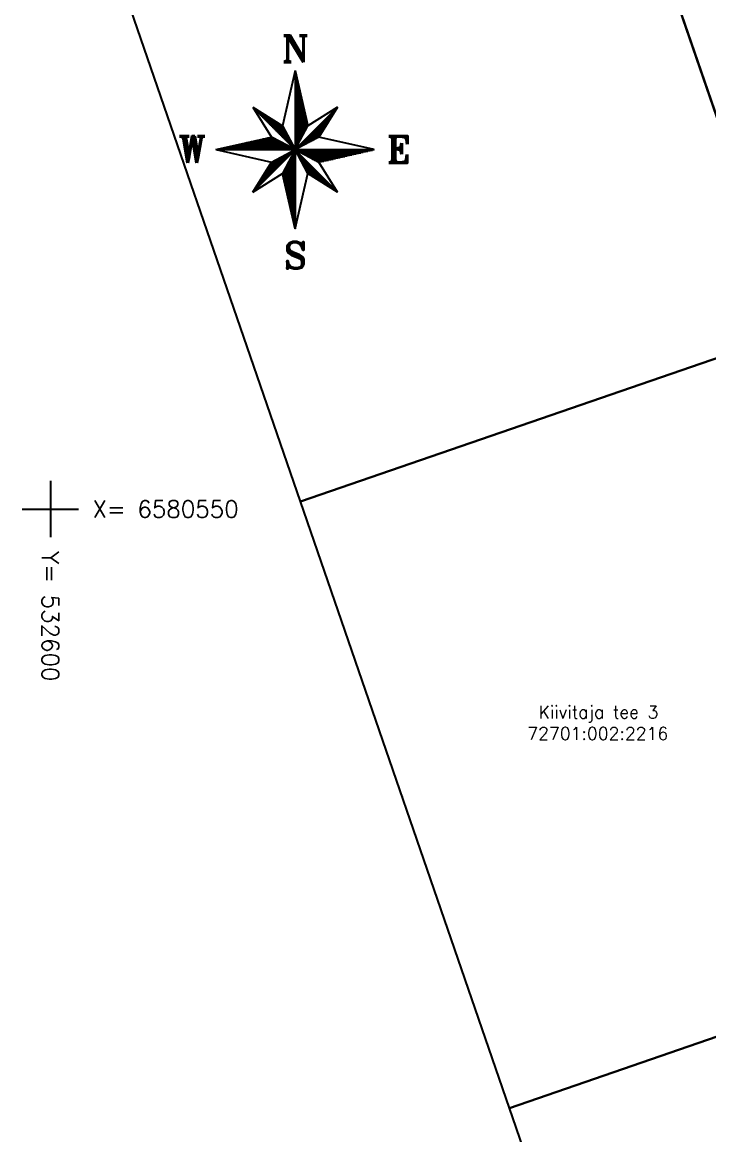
# Model space of a CAD drawing. Header units: metres. Extents: x 532598 to 1065281, y 6580440 to 13161177.
# Drawn here: x 532598 to 532646.8, y 6580505.5 to 6580584.6 of the extents above; entities that cross this region are included whole.
import ezdxf
from ezdxf.enums import TextEntityAlignment as Align

# ---------------------------------------------------------------- set-up
doc = ezdxf.new("R2010")
doc.units = ezdxf.units.M
doc.linetypes.add('KATASTRIPIIR', pattern=[0.02, 0.01, 0.01])
doc.layers.get('0').update_dxf_attribs({"true_color": 0xffffff})
for name, color, linetype, true_color in [('PIIR', 7, 'Continuous', 0xcc6600), ('vork', 7, 'Continuous', 0x994c4c), ('VORMISTUS', 7, 'Continuous', 0xffffff)]:
    doc.layers.add(name, color=color, linetype=linetype, true_color=true_color)
doc.styles.add('textstyle167', font='romans')
doc.styles.add('textstyle168', font='romans')
doc.styles.add('textstyle280', font='romant')
doc.styles.add('textstyle281', font='romant')
doc.styles.add('textstyle283', font='romant')
doc.styles.add('textstyle285', font='romant')
doc.styles.add('textstyle287', font='romant')
doc.styles.add('textstyle288', font='romant')
doc.styles.add('textstyle290', font='romant')
doc.styles.add('textstyle292', font='romant')
doc.styles.add('textstyle294', font='romant')
doc.styles.add('textstyle295', font='romant')
doc.styles.add('textstyle297', font='romant')
doc.styles.add('textstyle299', font='romant')
doc.styles.add('textstyle301', font='romant')
doc.styles.add('textstyle302', font='romant')
doc.styles.add('textstyle304', font='romant')
doc.styles.add('textstyle306', font='romant')
doc.styles.add('textstyle52', font='romans')
doc.styles.add('textstyle53', font='romans')

# ---------------------------------------------------------------- blocks, each defined once
blk = doc.blocks.new('VKORIS')
at = {"color": 0, "linetype": 'Continuous'}
for p, q in [((0, 4), (0, -4)), ((-4, 0), (4, 0))]:
    blk.add_line(p, q, dxfattribs=at)
blk = doc.blocks.new('PNOOL')
for p, q in [((-0.005, 5.616), (-0.904, 1.676)), ((-0.005, 5.616), (0.893, 1.676)), ((-0.005, 5.616), (-0.005, -5.634)), ((-3.021, 3.007), (3.011, -3.026)), ((-3.021, 3.007), (-0.904, 1.676)), ((-3.021, 3.007), (-1.69, 0.889)), ((3.011, 3.007), (-3.021, -3.026)), ((3.011, 3.007), (0.893, 1.676)), ((3.011, 3.007), (1.68, 0.889)), ((-0.904, 1.676), (-0.005, -0.009)), ((-0.005, -0.009), (0.893, 1.676)), ((-5.63, -0.009), (-1.69, 0.889)), ((-0.005, -0.009), (-1.69, 0.889)), ((1.68, 0.889), (-0.005, -0.009)), ((5.62, -0.009), (1.68, 0.889)), ((-5.63, -0.009), (-1.69, -0.908)), ((-5.63, -0.009), (5.62, -0.009)), ((-1.69, -0.908), (-0.005, -0.009)), ((-0.005, -0.009), (-0.904, -1.694)), ((-0.005, -0.009), (1.68, -0.908)), ((0.893, -1.694), (-0.005, -0.009)), ((5.62, -0.009), (1.68, -0.908)), ((-3.021, -3.026), (-1.69, -0.908)), ((3.011, -3.026), (1.68, -0.908)), ((-3.021, -3.026), (-0.904, -1.694)), ((-0.005, -5.634), (-0.904, -1.694)), ((-0.005, -5.634), (0.893, -1.694)), ((3.011, -3.026), (0.893, -1.694))]:
    blk.add_line(p, q)
at = {"color": 0}
for p, q in [((-0.005, 5.588), (0.001, 5.588)), ((-0.005, 5.55), (0.01, 5.55)), ((-0.005, 5.512), (0.018, 5.512)), ((-0.005, 5.475), (0.027, 5.475)), ((-0.005, 5.438), (0.036, 5.438)), ((-0.005, 5.4), (0.044, 5.4)), ((-0.005, 5.363), (0.053, 5.363)), ((-0.005, 5.325), (0.061, 5.325)), ((-0.005, 5.288), (0.07, 5.288)), ((-0.005, 5.25), (0.078, 5.25)), ((-0.005, 5.213), (0.087, 5.213)), ((-0.005, 5.175), (0.095, 5.175)), ((-0.005, 5.137), (0.104, 5.137)), ((-0.005, 5.1), (0.113, 5.1)), ((-0.005, 5.062), (0.121, 5.062)), ((-0.005, 5.025), (0.13, 5.025)), ((-0.005, 4.988), (0.138, 4.988)), ((-0.005, 4.95), (0.147, 4.95)), ((-0.005, 4.913), (0.155, 4.913)), ((-0.005, 4.875), (0.164, 4.875)), ((-0.005, 4.838), (0.172, 4.838)), ((-0.005, 4.8), (0.181, 4.8)), ((-0.005, 4.762), (0.19, 4.762)), ((-0.005, 4.725), (0.198, 4.725)), ((-0.005, 4.688), (0.207, 4.688)), ((-0.005, 4.65), (0.215, 4.65)), ((-0.005, 4.613), (0.224, 4.613)), ((-0.005, 4.575), (0.232, 4.575)), ((-0.005, 4.538), (0.241, 4.538)), ((-0.005, 4.5), (0.249, 4.5)), ((-0.005, 4.463), (0.258, 4.463)), ((-0.005, 4.425), (0.266, 4.425)), ((-0.005, 4.387), (0.275, 4.387)), ((-0.005, 4.35), (0.284, 4.35)), ((-0.005, 4.312), (0.292, 4.312)), ((-0.005, 4.275), (0.301, 4.275)), ((-0.005, 4.238), (0.309, 4.238)), ((-0.005, 4.2), (0.318, 4.2)), ((-0.005, 4.163), (0.326, 4.163)), ((-0.005, 4.125), (0.335, 4.125)), ((-0.005, 4.088), (0.343, 4.088)), ((-0.005, 4.05), (0.352, 4.05)), ((-0.005, 4.012), (0.361, 4.012)), ((-0.005, 3.975), (0.369, 3.975)), ((-0.005, 3.938), (0.378, 3.938)), ((-0.005, 3.9), (0.386, 3.9)), ((-0.005, 3.863), (0.395, 3.863)), ((-0.005, 3.825), (0.403, 3.825)), ((-0.005, 3.788), (0.412, 3.788)), ((-0.005, 3.75), (0.42, 3.75)), ((-0.005, 3.713), (0.429, 3.713)), ((-0.005, 3.675), (0.438, 3.675)), ((-0.005, 3.637), (0.446, 3.637)), ((-0.005, 3.6), (0.455, 3.6)), ((-0.005, 3.562), (0.463, 3.562)), ((-0.005, 3.525), (0.472, 3.525)), ((-0.005, 3.488), (0.48, 3.488)), ((-0.005, 3.45), (0.489, 3.45)), ((-0.005, 3.413), (0.497, 3.413)), ((-0.005, 3.375), (0.506, 3.375)), ((-0.005, 3.338), (0.514, 3.338)), ((-0.005, 3.3), (0.523, 3.3)), ((-0.005, 3.262), (0.532, 3.262)), ((-0.005, 3.225), (0.54, 3.225)), ((-0.005, 3.188), (0.549, 3.188)), ((-3.014, 3), (-3.011, 3)), ((-2.977, 2.963), (-2.951, 2.963)), ((-2.939, 2.925), (-2.891, 2.925)), ((-2.902, 2.887), (-2.832, 2.887)), ((-2.864, 2.85), (-2.772, 2.85)), ((-2.827, 2.812), (-2.712, 2.812)), ((-2.789, 2.775), (-2.653, 2.775)), ((-2.752, 2.738), (-2.593, 2.738)), ((-2.714, 2.7), (-2.533, 2.7)), ((-2.677, 2.663), (-2.474, 2.663)), ((-2.639, 2.625), (-2.414, 2.625)), ((-2.602, 2.588), (-2.354, 2.588)), ((-2.564, 2.55), (-2.295, 2.55)), ((-2.527, 2.512), (-2.235, 2.512)), ((-2.489, 2.475), (-2.175, 2.475)), ((-2.452, 2.438), (-2.116, 2.438)), ((-2.414, 2.4), (-2.056, 2.4)), ((-0.005, 3.15), (0.557, 3.15)), ((-0.005, 3.113), (0.566, 3.113)), ((-0.005, 3.075), (0.574, 3.075)), ((-0.005, 3.038), (0.583, 3.038)), ((-0.005, 3), (0.591, 3)), ((-0.005, 2.963), (0.6, 2.963)), ((-0.005, 2.925), (0.609, 2.925)), ((-0.005, 2.887), (0.617, 2.887)), ((-0.005, 2.85), (0.626, 2.85)), ((-0.005, 2.812), (0.634, 2.812)), ((-0.005, 2.775), (0.643, 2.775)), ((-0.005, 2.738), (0.651, 2.738)), ((-0.005, 2.7), (0.66, 2.7)), ((-0.005, 2.663), (0.668, 2.663)), ((-0.005, 2.625), (0.677, 2.625)), ((-0.005, 2.588), (0.686, 2.588)), ((-0.005, 2.55), (0.694, 2.55)), ((-0.005, 2.512), (0.703, 2.512)), ((-0.005, 2.475), (0.711, 2.475)), ((-0.005, 2.438), (0.72, 2.438)), ((-0.005, 2.4), (0.728, 2.4)), ((2.404, 2.4), (2.63, 2.4)), ((2.442, 2.438), (2.653, 2.438)), ((2.479, 2.475), (2.677, 2.475)), ((2.517, 2.512), (2.7, 2.512)), ((2.554, 2.55), (2.724, 2.55)), ((2.592, 2.588), (2.748, 2.588)), ((2.629, 2.625), (2.771, 2.625)), ((2.667, 2.663), (2.795, 2.663)), ((2.704, 2.7), (2.818, 2.7)), ((2.742, 2.738), (2.842, 2.738)), ((2.779, 2.775), (2.865, 2.775)), ((2.817, 2.812), (2.889, 2.812)), ((2.854, 2.85), (2.913, 2.85)), ((2.892, 2.887), (2.936, 2.887)), ((2.929, 2.925), (2.96, 2.925)), ((2.967, 2.963), (2.983, 2.963)), ((3.004, 3), (3.007, 3)), ((-2.377, 2.363), (-1.996, 2.363)), ((-2.339, 2.325), (-1.937, 2.325)), ((-2.302, 2.288), (-1.877, 2.288)), ((-2.264, 2.25), (-1.817, 2.25)), ((-2.227, 2.213), (-1.758, 2.213)), ((-2.189, 2.175), (-1.698, 2.175)), ((-2.152, 2.137), (-1.638, 2.137)), ((-2.114, 2.1), (-1.579, 2.1)), ((-2.077, 2.062), (-1.519, 2.062)), ((-2.039, 2.025), (-1.459, 2.025)), ((-2.002, 1.988), (-1.4, 1.988)), ((-1.964, 1.95), (-1.34, 1.95)), ((-1.927, 1.913), (-1.28, 1.913)), ((-1.889, 1.875), (-1.221, 1.875)), ((-1.852, 1.838), (-1.161, 1.838)), ((-1.814, 1.8), (-1.102, 1.8)), ((-1.777, 1.762), (-1.042, 1.762)), ((-1.739, 1.725), (-0.982, 1.725)), ((-1.702, 1.688), (-0.923, 1.688)), ((-1.664, 1.65), (-0.89, 1.65)), ((-1.627, 1.613), (-0.87, 1.613)), ((-0.005, 2.363), (0.737, 2.363)), ((-0.005, 2.325), (0.745, 2.325)), ((-0.005, 2.288), (0.754, 2.288)), ((-0.005, 2.25), (0.762, 2.25)), ((-0.005, 2.213), (0.771, 2.213)), ((-0.005, 2.175), (0.78, 2.175)), ((-0.005, 2.137), (0.788, 2.137)), ((-0.005, 2.1), (0.797, 2.1)), ((-0.005, 2.062), (0.805, 2.062)), ((-0.005, 2.025), (0.814, 2.025)), ((-0.005, 1.988), (0.822, 1.988)), ((-0.005, 1.95), (0.831, 1.95)), ((-0.005, 1.913), (0.839, 1.913)), ((-0.005, 1.875), (0.848, 1.875)), ((-0.005, 1.838), (0.857, 1.838)), ((-0.005, 1.8), (0.865, 1.8)), ((-0.005, 1.762), (0.874, 1.762)), ((-0.005, 1.725), (0.882, 1.725)), ((-0.005, 1.688), (0.891, 1.688)), ((-0.005, 1.65), (0.88, 1.65)), ((-0.005, 1.613), (0.86, 1.613)), ((1.617, 1.613), (2.135, 1.613)), ((1.654, 1.65), (2.158, 1.65)), ((1.692, 1.688), (2.182, 1.688)), ((1.729, 1.725), (2.205, 1.725)), ((1.767, 1.762), (2.229, 1.762)), ((1.804, 1.8), (2.253, 1.8)), ((1.842, 1.838), (2.276, 1.838)), ((1.879, 1.875), (2.3, 1.875)), ((1.917, 1.913), (2.323, 1.913)), ((1.954, 1.95), (2.347, 1.95)), ((1.992, 1.988), (2.37, 1.988)), ((2.029, 2.025), (2.394, 2.025)), ((2.067, 2.062), (2.418, 2.062)), ((2.104, 2.1), (2.441, 2.1)), ((2.142, 2.137), (2.465, 2.137)), ((2.179, 2.175), (2.488, 2.175)), ((2.217, 2.213), (2.512, 2.213)), ((2.254, 2.25), (2.535, 2.25)), ((2.292, 2.288), (2.559, 2.288)), ((2.329, 2.325), (2.583, 2.325)), ((2.367, 2.363), (2.606, 2.363)), ((-1.971, 0.825), (-1.57, 0.825)), ((-1.807, 0.863), (-1.64, 0.863)), ((-1.589, 1.575), (-0.85, 1.575)), ((-1.552, 1.538), (-0.83, 1.538)), ((-1.514, 1.5), (-0.81, 1.5)), ((-1.477, 1.463), (-0.79, 1.463)), ((-1.439, 1.425), (-0.77, 1.425)), ((-1.402, 1.387), (-0.75, 1.387)), ((-1.364, 1.35), (-0.73, 1.35)), ((-1.327, 1.312), (-0.71, 1.312)), ((-1.289, 1.275), (-0.69, 1.275)), ((-1.252, 1.238), (-0.67, 1.238)), ((-1.214, 1.2), (-0.65, 1.2)), ((-1.177, 1.163), (-0.63, 1.163)), ((-1.139, 1.125), (-0.61, 1.125)), ((-1.102, 1.088), (-0.59, 1.088)), ((-1.064, 1.05), (-0.57, 1.05)), ((-1.027, 1.012), (-0.55, 1.012)), ((-0.989, 0.975), (-0.53, 0.975)), ((-0.952, 0.938), (-0.51, 0.938)), ((-0.914, 0.9), (-0.49, 0.9)), ((-0.877, 0.863), (-0.47, 0.863)), ((-0.839, 0.825), (-0.45, 0.825)), ((-0.005, 1.575), (0.84, 1.575)), ((-0.005, 1.538), (0.82, 1.538)), ((-0.005, 1.5), (0.8, 1.5)), ((-0.005, 1.463), (0.78, 1.463)), ((-0.005, 1.425), (0.76, 1.425)), ((-0.005, 1.387), (0.74, 1.387)), ((-0.005, 1.35), (0.72, 1.35)), ((-0.005, 1.312), (0.7, 1.312)), ((-0.005, 1.275), (0.68, 1.275)), ((-0.005, 1.238), (0.66, 1.238)), ((-0.005, 1.2), (0.64, 1.2)), ((-0.005, 1.163), (0.62, 1.163)), ((-0.005, 1.125), (0.6, 1.125)), ((-0.005, 1.088), (0.58, 1.088)), ((-0.005, 1.05), (0.56, 1.05)), ((-0.005, 1.012), (0.54, 1.012)), ((-0.005, 0.975), (0.52, 0.975)), ((-0.005, 0.938), (0.5, 0.938)), ((-0.005, 0.9), (0.48, 0.9)), ((-0.005, 0.863), (0.46, 0.863)), ((-0.005, 0.825), (0.44, 0.825)), ((0.829, 0.825), (1.56, 0.825)), ((0.867, 0.863), (1.63, 0.863)), ((0.904, 0.9), (1.687, 0.9)), ((0.942, 0.938), (1.71, 0.938)), ((0.979, 0.975), (1.734, 0.975)), ((1.017, 1.012), (1.758, 1.012)), ((1.054, 1.05), (1.781, 1.05)), ((1.092, 1.088), (1.805, 1.088)), ((1.129, 1.125), (1.828, 1.125)), ((1.167, 1.163), (1.852, 1.163)), ((1.204, 1.2), (1.875, 1.2)), ((1.242, 1.238), (1.899, 1.238)), ((1.279, 1.275), (1.923, 1.275)), ((1.317, 1.312), (1.946, 1.312)), ((1.354, 1.35), (1.97, 1.35)), ((1.392, 1.387), (1.993, 1.387)), ((1.429, 1.425), (2.017, 1.425)), ((1.467, 1.463), (2.04, 1.463)), ((1.504, 1.5), (2.064, 1.5)), ((1.542, 1.538), (2.088, 1.538)), ((1.579, 1.575), (2.111, 1.575)), ((-5.589, 0), (-0.023, 0)), ((-5.424, 0.038), (-0.093, 0.038)), ((-5.26, 0.075), (-0.163, 0.075)), ((-5.095, 0.113), (-0.234, 0.113)), ((-4.931, 0.15), (-0.304, 0.15)), ((-4.767, 0.188), (-0.374, 0.188)), ((-4.602, 0.225), (-0.445, 0.225)), ((-4.438, 0.262), (-0.515, 0.262)), ((-4.273, 0.3), (-0.585, 0.3)), ((-4.109, 0.338), (-0.656, 0.338)), ((-3.944, 0.375), (-0.726, 0.375)), ((-3.78, 0.413), (-0.796, 0.413)), ((-3.615, 0.45), (-0.867, 0.45)), ((-3.451, 0.488), (-0.937, 0.488)), ((-3.287, 0.525), (-1.007, 0.525)), ((-3.122, 0.562), (-1.078, 0.562)), ((-2.958, 0.6), (-1.148, 0.6)), ((-2.793, 0.637), (-1.218, 0.637)), ((-2.629, 0.675), (-1.289, 0.675)), ((-2.464, 0.713), (-1.359, 0.713)), ((-2.3, 0.75), (-1.429, 0.75)), ((-2.136, 0.788), (-1.5, 0.788)), ((-0.802, 0.788), (-0.43, 0.788)), ((-0.764, 0.75), (-0.41, 0.75)), ((-0.727, 0.713), (-0.39, 0.713)), ((-0.689, 0.675), (-0.37, 0.675)), ((-0.652, 0.637), (-0.35, 0.637)), ((-0.614, 0.6), (-0.33, 0.6)), ((-0.577, 0.562), (-0.31, 0.562)), ((-0.539, 0.525), (-0.29, 0.525)), ((-0.502, 0.488), (-0.27, 0.488)), ((-0.464, 0.45), (-0.25, 0.45)), ((-0.427, 0.413), (-0.23, 0.413)), ((-0.389, 0.375), (-0.21, 0.375)), ((-0.352, 0.338), (-0.19, 0.338)), ((-0.314, 0.3), (-0.17, 0.3)), ((-0.277, 0.262), (-0.15, 0.262)), ((-0.239, 0.225), (-0.13, 0.225)), ((-0.202, 0.188), (-0.11, 0.188)), ((-0.164, 0.15), (-0.09, 0.15)), ((-0.127, 0.113), (-0.07, 0.113)), ((-0.089, 0.075), (-0.05, 0.075)), ((-0.052, 0.038), (-0.03, 0.038)), ((-0.014, 0), (-0.01, 0)), ((-0.005, 0.788), (0.42, 0.788)), ((-0.005, 0.75), (0.4, 0.75)), ((-0.005, 0.713), (0.38, 0.713)), ((-0.005, 0.675), (0.36, 0.675)), ((-0.005, 0.637), (0.34, 0.637)), ((-0.005, 0.6), (0.32, 0.6)), ((-0.005, 0.562), (0.3, 0.562)), ((-0.005, 0.525), (0.28, 0.525)), ((-0.005, 0.488), (0.26, 0.488)), ((-0.005, 0.45), (0.24, 0.45)), ((-0.005, 0.413), (0.22, 0.413)), ((-0.005, 0.375), (0.2, 0.375)), ((-0.005, 0.338), (0.18, 0.338)), ((-0.005, 0.3), (0.16, 0.3)), ((-0.005, 0.262), (0.14, 0.262)), ((-0.005, 0.225), (0.12, 0.225)), ((-0.005, 0.188), (0.1, 0.188)), ((-0.005, 0.15), (0.08, 0.15)), ((-0.005, 0.113), (0.06, 0.113)), ((-0.005, 0.075), (0.04, 0.075)), ((-0.005, 0.038), (0.02, 0.038)), ((-0.005, 0), (0, 0)), ((0.004, 0), (0.013, 0)), ((0.042, 0.038), (0.083, 0.038)), ((0.079, 0.075), (0.153, 0.075)), ((0.117, 0.113), (0.224, 0.113)), ((0.154, 0.15), (0.294, 0.15)), ((0.192, 0.188), (0.364, 0.188)), ((0.229, 0.225), (0.435, 0.225)), ((0.267, 0.262), (0.505, 0.262)), ((0.304, 0.3), (0.575, 0.3)), ((0.342, 0.338), (0.646, 0.338)), ((0.379, 0.375), (0.716, 0.375)), ((0.417, 0.413), (0.786, 0.413)), ((0.454, 0.45), (0.857, 0.45)), ((0.492, 0.488), (0.927, 0.488)), ((0.529, 0.525), (0.997, 0.525)), ((0.567, 0.562), (1.068, 0.562)), ((0.604, 0.6), (1.138, 0.6)), ((0.642, 0.637), (1.208, 0.637)), ((0.679, 0.675), (1.278, 0.675)), ((0.717, 0.713), (1.349, 0.713)), ((0.754, 0.75), (1.419, 0.75)), ((0.792, 0.788), (1.489, 0.788)), ((-1.464, -0.787), (-0.783, -0.787)), ((-1.394, -0.75), (-0.746, -0.75)), ((-1.323, -0.712), (-0.708, -0.712)), ((-1.253, -0.675), (-0.671, -0.675)), ((-1.183, -0.637), (-0.633, -0.637)), ((-1.113, -0.6), (-0.596, -0.6)), ((-1.042, -0.562), (-0.558, -0.562)), ((-0.972, -0.525), (-0.521, -0.525)), ((-0.902, -0.487), (-0.483, -0.487)), ((-0.831, -0.45), (-0.446, -0.45)), ((-0.761, -0.412), (-0.408, -0.412)), ((-0.691, -0.375), (-0.371, -0.375)), ((-0.62, -0.337), (-0.333, -0.337)), ((-0.55, -0.3), (-0.296, -0.3)), ((-0.48, -0.262), (-0.258, -0.262)), ((-0.42, -0.787), (-0.005, -0.787)), ((-0.409, -0.225), (-0.221, -0.225)), ((-0.4, -0.75), (-0.005, -0.75)), ((-0.38, -0.712), (-0.005, -0.712)), ((-0.36, -0.675), (-0.005, -0.675)), ((-0.34, -0.637), (-0.005, -0.637)), ((-0.339, -0.188), (-0.183, -0.188)), ((-0.32, -0.6), (-0.005, -0.6)), ((-0.3, -0.562), (-0.005, -0.562)), ((-0.28, -0.525), (-0.005, -0.525)), ((-0.269, -0.15), (-0.146, -0.15)), ((-0.26, -0.487), (-0.005, -0.487)), ((-0.24, -0.45), (-0.005, -0.45)), ((-0.22, -0.412), (-0.005, -0.412)), ((-0.2, -0.375), (-0.005, -0.375)), ((-0.198, -0.112), (-0.108, -0.112)), ((-0.18, -0.337), (-0.005, -0.337)), ((-0.16, -0.3), (-0.005, -0.3)), ((-0.14, -0.262), (-0.005, -0.262)), ((-0.128, -0.075), (-0.071, -0.075)), ((-0.12, -0.225), (-0.005, -0.225)), ((-0.1, -0.188), (-0.005, -0.188)), ((-0.08, -0.15), (-0.005, -0.15)), ((-0.06, -0.112), (-0.005, -0.112)), ((-0.058, -0.037), (-0.033, -0.037)), ((-0.04, -0.075), (-0.005, -0.075)), ((-0.02, -0.037), (-0.005, -0.037)), ((0.01, -0.037), (0.023, -0.037)), ((0.03, -0.075), (0.061, -0.075)), ((0.048, -0.037), (5.497, -0.037)), ((0.05, -0.112), (0.098, -0.112)), ((0.07, -0.15), (0.136, -0.15)), ((0.09, -0.188), (0.173, -0.188)), ((0.11, -0.225), (0.211, -0.225)), ((0.118, -0.075), (5.332, -0.075)), ((0.13, -0.262), (0.248, -0.262)), ((0.15, -0.3), (0.286, -0.3)), ((0.17, -0.337), (0.323, -0.337)), ((0.188, -0.112), (5.168, -0.112)), ((0.19, -0.375), (0.361, -0.375)), ((0.21, -0.412), (0.398, -0.412)), ((0.23, -0.45), (0.436, -0.45)), ((0.25, -0.487), (0.473, -0.487)), ((0.259, -0.15), (5.004, -0.15)), ((0.27, -0.525), (0.511, -0.525)), ((0.29, -0.562), (0.548, -0.562)), ((0.31, -0.6), (0.586, -0.6)), ((0.329, -0.188), (4.839, -0.188)), ((0.33, -0.637), (0.623, -0.637)), ((0.35, -0.675), (0.661, -0.675)), ((0.37, -0.712), (0.698, -0.712)), ((0.39, -0.75), (0.736, -0.75)), ((0.399, -0.225), (4.675, -0.225)), ((0.41, -0.787), (0.773, -0.787)), ((0.47, -0.262), (4.51, -0.262)), ((0.54, -0.3), (4.346, -0.3)), ((0.61, -0.337), (4.181, -0.337)), ((0.681, -0.375), (4.017, -0.375)), ((0.751, -0.412), (3.853, -0.412)), ((0.821, -0.45), (3.688, -0.45)), ((0.891, -0.487), (3.524, -0.487)), ((0.962, -0.525), (3.359, -0.525)), ((1.032, -0.562), (3.195, -0.562)), ((1.102, -0.6), (3.03, -0.6)), ((1.173, -0.637), (2.866, -0.637)), ((1.243, -0.675), (2.701, -0.675)), ((1.313, -0.712), (2.537, -0.712)), ((1.384, -0.75), (2.373, -0.75)), ((1.454, -0.787), (2.208, -0.787)), ((-2.109, -1.575), (-1.571, -1.575)), ((-2.086, -1.537), (-1.533, -1.537)), ((-2.062, -1.5), (-1.496, -1.5)), ((-2.039, -1.462), (-1.458, -1.462)), ((-2.015, -1.425), (-1.421, -1.425)), ((-1.991, -1.387), (-1.383, -1.387)), ((-1.968, -1.35), (-1.346, -1.35)), ((-1.944, -1.312), (-1.308, -1.312)), ((-1.921, -1.275), (-1.271, -1.275)), ((-1.897, -1.237), (-1.233, -1.237)), ((-1.874, -1.2), (-1.196, -1.2)), ((-1.85, -1.162), (-1.158, -1.162)), ((-1.826, -1.125), (-1.121, -1.125)), ((-1.803, -1.087), (-1.083, -1.087)), ((-1.779, -1.05), (-1.046, -1.05)), ((-1.756, -1.012), (-1.008, -1.012)), ((-1.732, -0.975), (-0.971, -0.975)), ((-1.709, -0.938), (-0.933, -0.938)), ((-1.675, -0.9), (-0.896, -0.9)), ((-1.605, -0.862), (-0.858, -0.862)), ((-1.534, -0.825), (-0.821, -0.825)), ((-0.84, -1.575), (-0.005, -1.575)), ((-0.82, -1.537), (-0.005, -1.537)), ((-0.8, -1.5), (-0.005, -1.5)), ((-0.78, -1.462), (-0.005, -1.462)), ((-0.76, -1.425), (-0.005, -1.425)), ((-0.74, -1.387), (-0.005, -1.387)), ((-0.72, -1.35), (-0.005, -1.35)), ((-0.7, -1.312), (-0.005, -1.312)), ((-0.68, -1.275), (-0.005, -1.275)), ((-0.66, -1.237), (-0.005, -1.237)), ((-0.64, -1.2), (-0.005, -1.2)), ((-0.62, -1.162), (-0.005, -1.162)), ((-0.6, -1.125), (-0.005, -1.125)), ((-0.58, -1.087), (-0.005, -1.087)), ((-0.56, -1.05), (-0.005, -1.05)), ((-0.54, -1.012), (-0.005, -1.012)), ((-0.52, -0.975), (-0.005, -0.975)), ((-0.5, -0.938), (-0.005, -0.938)), ((-0.48, -0.9), (-0.005, -0.9)), ((-0.46, -0.862), (-0.005, -0.862)), ((-0.44, -0.825), (-0.005, -0.825)), ((0.43, -0.825), (0.811, -0.825)), ((0.45, -0.862), (0.848, -0.862)), ((0.47, -0.9), (0.886, -0.9)), ((0.49, -0.938), (0.923, -0.938)), ((0.51, -0.975), (0.961, -0.975)), ((0.53, -1.012), (0.998, -1.012)), ((0.55, -1.05), (1.036, -1.05)), ((0.57, -1.087), (1.073, -1.087)), ((0.59, -1.125), (1.111, -1.125)), ((0.61, -1.162), (1.148, -1.162)), ((0.63, -1.2), (1.186, -1.2)), ((0.65, -1.237), (1.223, -1.237)), ((0.67, -1.275), (1.261, -1.275)), ((0.69, -1.312), (1.298, -1.312)), ((0.71, -1.35), (1.336, -1.35)), ((0.73, -1.387), (1.373, -1.387)), ((0.75, -1.425), (1.411, -1.425)), ((0.77, -1.462), (1.448, -1.462)), ((0.79, -1.5), (1.486, -1.5)), ((0.81, -1.537), (1.523, -1.537)), ((0.83, -1.575), (1.561, -1.575)), ((1.524, -0.825), (2.044, -0.825)), ((1.595, -0.862), (1.879, -0.862)), ((1.665, -0.9), (1.715, -0.9)), ((-2.604, -2.362), (-2.358, -2.362)), ((-2.581, -2.325), (-2.321, -2.325)), ((-2.557, -2.287), (-2.283, -2.287)), ((-2.534, -2.25), (-2.246, -2.25)), ((-2.51, -2.212), (-2.208, -2.212)), ((-2.486, -2.175), (-2.171, -2.175)), ((-2.463, -2.137), (-2.133, -2.137)), ((-2.439, -2.1), (-2.096, -2.1)), ((-2.416, -2.062), (-2.058, -2.062)), ((-2.392, -2.025), (-2.021, -2.025)), ((-2.369, -1.987), (-1.983, -1.987)), ((-2.345, -1.95), (-1.946, -1.95)), ((-2.321, -1.912), (-1.908, -1.912)), ((-2.298, -1.875), (-1.871, -1.875)), ((-2.274, -1.837), (-1.833, -1.837)), ((-2.251, -1.8), (-1.796, -1.8)), ((-2.227, -1.762), (-1.758, -1.762)), ((-2.204, -1.725), (-1.721, -1.725)), ((-2.18, -1.688), (-1.683, -1.688)), ((-2.156, -1.65), (-1.646, -1.65)), ((-2.133, -1.612), (-1.608, -1.612)), ((-0.9, -1.688), (-0.005, -1.688)), ((-0.897, -1.725), (-0.005, -1.725)), ((-0.888, -1.762), (-0.005, -1.762)), ((-0.88, -1.65), (-0.005, -1.65)), ((-0.879, -1.8), (-0.005, -1.8)), ((-0.871, -1.837), (-0.005, -1.837)), ((-0.862, -1.875), (-0.005, -1.875)), ((-0.86, -1.612), (-0.005, -1.612)), ((-0.854, -1.912), (-0.005, -1.912)), ((-0.845, -1.95), (-0.005, -1.95)), ((-0.837, -1.987), (-0.005, -1.987)), ((-0.828, -2.025), (-0.005, -2.025)), ((-0.82, -2.062), (-0.005, -2.062)), ((-0.811, -2.1), (-0.005, -2.1)), ((-0.803, -2.137), (-0.005, -2.137)), ((-0.794, -2.175), (-0.005, -2.175)), ((-0.785, -2.212), (-0.005, -2.212)), ((-0.777, -2.25), (-0.005, -2.25)), ((-0.768, -2.287), (-0.005, -2.287)), ((-0.76, -2.325), (-0.005, -2.325)), ((-0.751, -2.362), (-0.005, -2.362)), ((0.85, -1.612), (1.598, -1.612)), ((0.87, -1.65), (1.636, -1.65)), ((0.89, -1.688), (1.673, -1.688)), ((0.942, -1.725), (1.711, -1.725)), ((1.002, -1.762), (1.748, -1.762)), ((1.061, -1.8), (1.786, -1.8)), ((1.121, -1.837), (1.823, -1.837)), ((1.181, -1.875), (1.861, -1.875)), ((1.24, -1.912), (1.898, -1.912)), ((1.3, -1.95), (1.936, -1.95)), ((1.36, -1.987), (1.973, -1.987)), ((1.419, -2.025), (2.011, -2.025)), ((1.479, -2.062), (2.048, -2.062)), ((1.539, -2.1), (2.086, -2.1)), ((1.598, -2.137), (2.123, -2.137)), ((1.658, -2.175), (2.161, -2.175)), ((1.718, -2.212), (2.198, -2.212)), ((1.777, -2.25), (2.236, -2.25)), ((1.837, -2.287), (2.273, -2.287)), ((1.897, -2.325), (2.311, -2.325)), ((1.956, -2.362), (2.348, -2.362)), ((-3.005, -3), (-2.996, -3)), ((-2.982, -2.962), (-2.958, -2.962)), ((-2.958, -2.925), (-2.921, -2.925)), ((-2.934, -2.887), (-2.883, -2.887)), ((-2.911, -2.85), (-2.846, -2.85)), ((-2.887, -2.812), (-2.808, -2.812)), ((-2.864, -2.775), (-2.771, -2.775)), ((-2.84, -2.737), (-2.733, -2.737)), ((-2.816, -2.7), (-2.696, -2.7)), ((-2.793, -2.662), (-2.658, -2.662)), ((-2.769, -2.625), (-2.621, -2.625)), ((-2.746, -2.587), (-2.583, -2.587)), ((-2.722, -2.55), (-2.546, -2.55)), ((-2.699, -2.512), (-2.508, -2.512)), ((-2.675, -2.475), (-2.471, -2.475)), ((-2.651, -2.438), (-2.433, -2.438)), ((-2.628, -2.4), (-2.396, -2.4)), ((-0.743, -2.4), (-0.005, -2.4)), ((-0.734, -2.438), (-0.005, -2.438)), ((-0.726, -2.475), (-0.005, -2.475)), ((-0.717, -2.512), (-0.005, -2.512)), ((-0.708, -2.55), (-0.005, -2.55)), ((-0.7, -2.587), (-0.005, -2.587)), ((-0.691, -2.625), (-0.005, -2.625)), ((-0.683, -2.662), (-0.005, -2.662)), ((-0.674, -2.7), (-0.005, -2.7)), ((-0.666, -2.737), (-0.005, -2.737)), ((-0.657, -2.775), (-0.005, -2.775)), ((-0.649, -2.812), (-0.005, -2.812)), ((-0.64, -2.85), (-0.005, -2.85)), ((-0.631, -2.887), (-0.005, -2.887)), ((-0.623, -2.925), (-0.005, -2.925)), ((-0.614, -2.962), (-0.005, -2.962)), ((-0.606, -3), (-0.005, -3)), ((-0.597, -3.037), (-0.005, -3.037)), ((-0.589, -3.075), (-0.005, -3.075)), ((-0.58, -3.112), (-0.005, -3.112)), ((-0.572, -3.15), (-0.005, -3.15)), ((2.016, -2.4), (2.386, -2.4)), ((2.076, -2.438), (2.423, -2.438)), ((2.135, -2.475), (2.461, -2.475)), ((2.195, -2.512), (2.498, -2.512)), ((2.255, -2.55), (2.536, -2.55)), ((2.314, -2.587), (2.573, -2.587)), ((2.374, -2.625), (2.611, -2.625)), ((2.434, -2.662), (2.648, -2.662)), ((2.493, -2.7), (2.686, -2.7)), ((2.553, -2.737), (2.723, -2.737)), ((2.613, -2.775), (2.761, -2.775)), ((2.672, -2.812), (2.798, -2.812)), ((2.732, -2.85), (2.836, -2.85)), ((2.791, -2.887), (2.873, -2.887)), ((2.851, -2.925), (2.911, -2.925)), ((2.911, -2.962), (2.948, -2.962)), ((2.97, -3), (2.986, -3)), ((-0.563, -3.188), (-0.005, -3.188)), ((-0.555, -3.225), (-0.005, -3.225)), ((-0.546, -3.262), (-0.005, -3.262)), ((-0.537, -3.3), (-0.005, -3.3)), ((-0.529, -3.337), (-0.005, -3.337)), ((-0.52, -3.375), (-0.005, -3.375)), ((-0.512, -3.412), (-0.005, -3.412)), ((-0.503, -3.45), (-0.005, -3.45)), ((-0.495, -3.487), (-0.005, -3.487)), ((-0.486, -3.525), (-0.005, -3.525)), ((-0.478, -3.562), (-0.005, -3.562)), ((-0.469, -3.6), (-0.005, -3.6)), ((-0.46, -3.637), (-0.005, -3.637)), ((-0.452, -3.675), (-0.005, -3.675)), ((-0.443, -3.712), (-0.005, -3.712)), ((-0.435, -3.75), (-0.005, -3.75)), ((-0.426, -3.787), (-0.005, -3.787)), ((-0.418, -3.825), (-0.005, -3.825)), ((-0.409, -3.862), (-0.005, -3.862)), ((-0.401, -3.9), (-0.005, -3.9)), ((-0.392, -3.938), (-0.005, -3.938)), ((-0.383, -3.975), (-0.005, -3.975)), ((-0.375, -4.012), (-0.005, -4.012)), ((-0.366, -4.05), (-0.005, -4.05)), ((-0.358, -4.087), (-0.005, -4.087)), ((-0.349, -4.125), (-0.005, -4.125)), ((-0.341, -4.162), (-0.005, -4.162)), ((-0.332, -4.2), (-0.005, -4.2)), ((-0.324, -4.237), (-0.005, -4.237)), ((-0.315, -4.275), (-0.005, -4.275)), ((-0.306, -4.312), (-0.005, -4.312)), ((-0.298, -4.35), (-0.005, -4.35)), ((-0.289, -4.387), (-0.005, -4.387)), ((-0.281, -4.425), (-0.005, -4.425)), ((-0.272, -4.462), (-0.005, -4.462)), ((-0.264, -4.5), (-0.005, -4.5)), ((-0.255, -4.537), (-0.005, -4.537)), ((-0.247, -4.575), (-0.005, -4.575)), ((-0.238, -4.612), (-0.005, -4.612)), ((-0.23, -4.65), (-0.005, -4.65)), ((-0.221, -4.688), (-0.005, -4.688)), ((-0.212, -4.725), (-0.005, -4.725)), ((-0.204, -4.762), (-0.005, -4.762)), ((-0.195, -4.8), (-0.005, -4.8)), ((-0.187, -4.837), (-0.005, -4.837)), ((-0.178, -4.875), (-0.005, -4.875)), ((-0.17, -4.912), (-0.005, -4.912)), ((-0.161, -4.95), (-0.005, -4.95)), ((-0.153, -4.987), (-0.005, -4.987)), ((-0.144, -5.025), (-0.005, -5.025)), ((-0.135, -5.062), (-0.005, -5.062)), ((-0.127, -5.1), (-0.005, -5.1)), ((-0.118, -5.137), (-0.005, -5.137)), ((-0.11, -5.175), (-0.005, -5.175)), ((-0.101, -5.212), (-0.005, -5.212)), ((-0.093, -5.25), (-0.005, -5.25)), ((-0.084, -5.287), (-0.005, -5.287)), ((-0.076, -5.325), (-0.005, -5.325)), ((-0.067, -5.362), (-0.005, -5.362)), ((-0.058, -5.4), (-0.005, -5.4)), ((-0.05, -5.438), (-0.005, -5.438)), ((-0.041, -5.475), (-0.005, -5.475)), ((-0.033, -5.512), (-0.005, -5.512)), ((-0.024, -5.55), (-0.005, -5.55)), ((-0.016, -5.587), (-0.005, -5.587)), ((-0.007, -5.625), (-0.005, -5.625))]:
    blk.add_line(p, q, dxfattribs=at)
for s, style, p in [('N', 'textstyle295', (-0.005, 7.188)), ('N', 'textstyle280', (-0.005, 7.139)), ('N', 'textstyle302', (0.04, 7.188)), ('N', 'textstyle288', (0.04, 7.139)), ('W', 'textstyle294', (-7.352, 0.039)), ('W', 'textstyle283', (-7.352, -0.009)), ('W', 'textstyle301', (-7.307, 0.039)), ('W', 'textstyle287', (-7.307, -0.009)), ('E', 'textstyle297', (7.342, 0.039)), ('E', 'textstyle285', (7.342, -0.009)), ('E', 'textstyle304', (7.387, 0.039)), ('E', 'textstyle290', (7.387, -0.009)), ('S', 'textstyle299', (-0.005, -7.506)), ('S', 'textstyle281', (-0.005, -7.555)), ('S', 'textstyle306', (0.04, -7.506)), ('S', 'textstyle292', (0.04, -7.555))]:
    blk.add_text(s, height=1.875, dxfattribs=dict(style=style)).set_placement(p, align=Align.MIDDLE_CENTER)

msp = doc.modelspace()

# ---------------------------------------------------------------- linework, layer by layer
at = {"layer": 'PIIR', "linetype": 'KATASTRIPIIR'}
msp.add_lwpolyline([(532637.755, 6580605.807), (532651.94, 6580610.691), (532656.501, 6580597.455), (532654.289, 6580594.577), (532669.291, 6580551.151), (532675.534, 6580553.307), (532677.485, 6580547.634), (532671.245, 6580545.482), (532691.468, 6580486.824), (532696.476, 6580487.369), (532715.797, 6580498.512), (532716.45, 6580496.58), (532649.66, 6580458.06), (532648.886, 6580460.304), (532678.036, 6580476.734), (532680.999, 6580480.374), (532637.756, 6580605.803)], dxfattribs=at)
for points in [[(532637.755, 6580605.807), (532652.664, 6580562.562), (532617.776, 6580550.542), (532602.87, 6580593.78), (532637.755, 6580605.807), (532637.755, 6580605.807)], [(532617.776, 6580550.542), (532652.664, 6580562.562), (532667.53, 6580519.441), (532632.645, 6580507.414)], [(532632.645, 6580507.414), (532667.53, 6580519.441), (532680.999, 6580480.374), (532678.036, 6580476.734), (532648.886, 6580460.304)]]:
    msp.add_lwpolyline(points, close=True, dxfattribs=at)
at = {"layer": 'PIIR', "linetype": 'Continuous'}
msp.add_point((532625.02, 6580529.54), dxfattribs=at)

# ---------------------------------------------------------------- block references
at = {"layer": 'vork', "linetype": 'Continuous', "xscale": 0.5, "yscale": 0.5, "zscale": 0.5}
msp.add_blockref('VKORIS', (532600, 6580550), dxfattribs=at)
at = {"layer": 'VORMISTUS'}
msp.add_blockref('PNOOL', (532617.407, 6580575.563), dxfattribs=at)

# ---------------------------------------------------------------- texts
at = {"layer": 'PIIR', "linetype": 'KATASTRIPIIR'}
for s, style, p in [('Kiivitaja tee 3', 'textstyle52', (532634.712, 6580535.119)), ('72701:002:2216', 'textstyle53', (532633.909, 6580533.589))]:
    msp.add_text(s, height=0.9, dxfattribs=dict(at, style=style)).set_placement(p)
at = {"layer": 'vork', "style": 'textstyle167'}
msp.add_text('X= 6580550', height=1.2, dxfattribs=at).set_placement((532603, 6580550), align=Align.MIDDLE_LEFT)
at = {"layer": 'vork', "style": 'textstyle168'}
msp.add_text('Y= 532600', height=1.2, rotation=270, dxfattribs=at).set_placement((532600, 6580547), align=Align.MIDDLE_LEFT)

doc.saveas('drawing.dxf')
